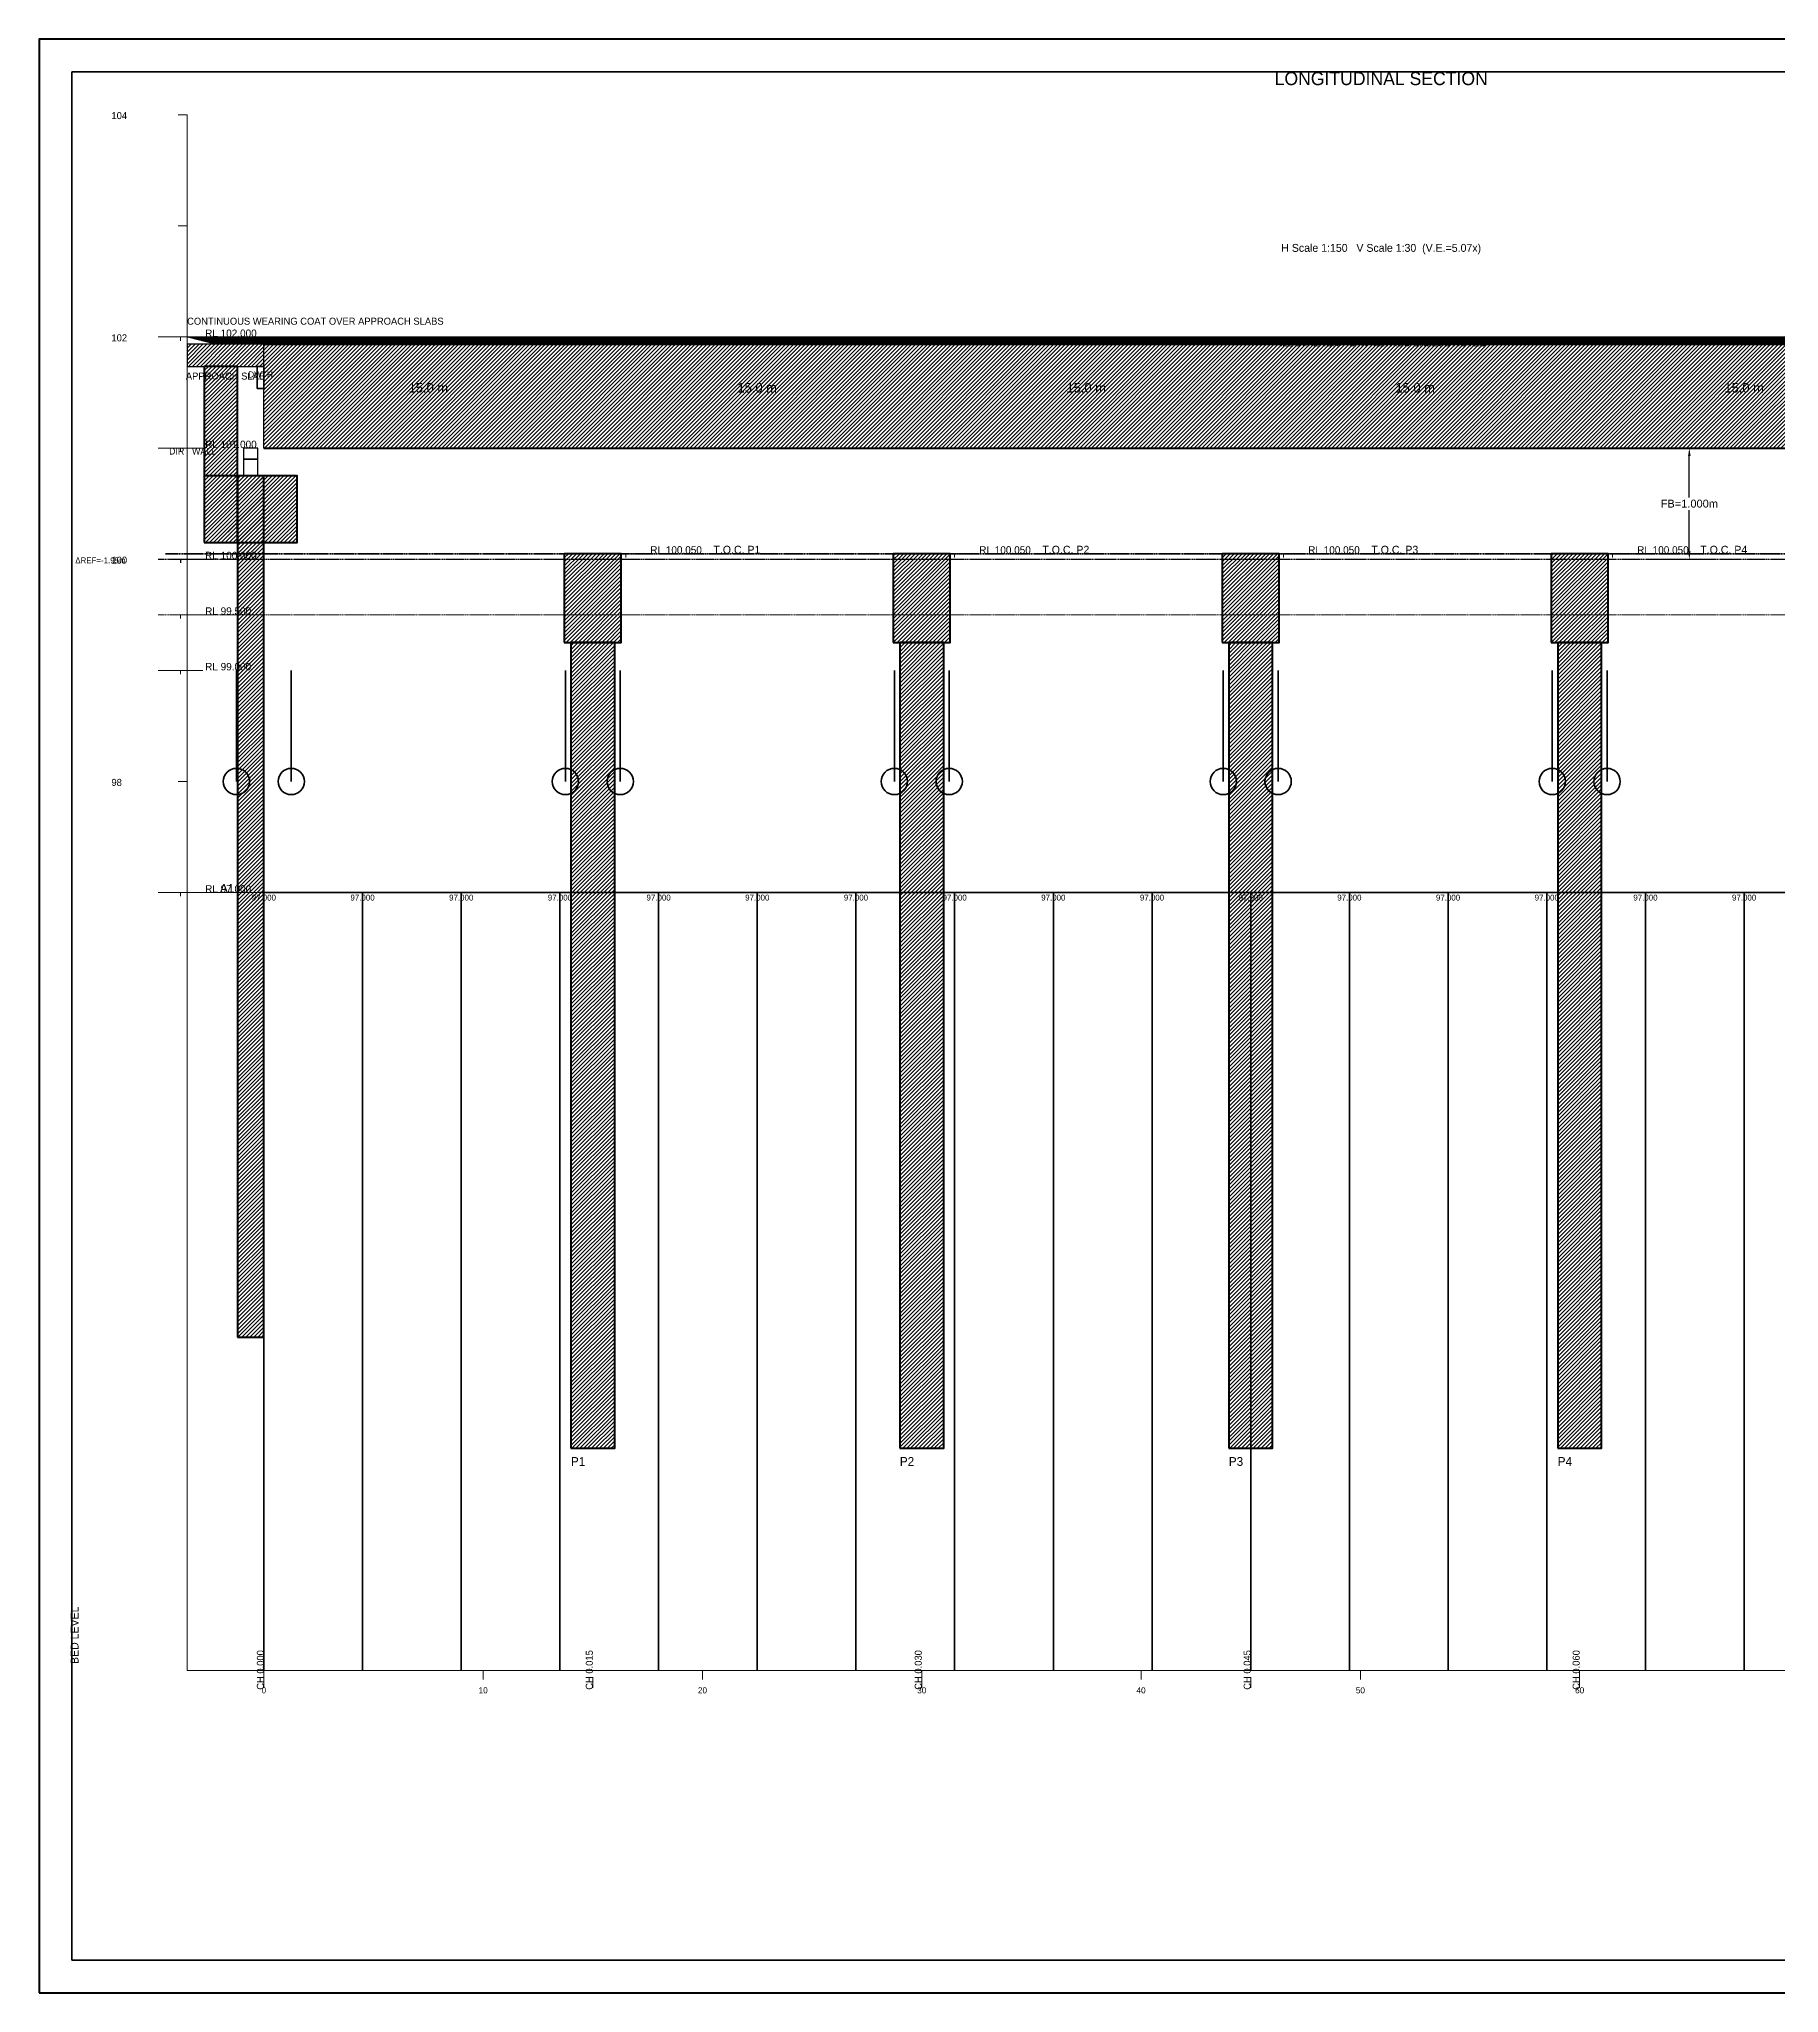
# Model space of a CAD drawing. Header units: metres. Extents: x 0 to 841, y 0 to 594.
# Drawn here: x 0 to 529, y 0 to 594 of the extents above; entities that cross this region are included whole.
import ezdxf
from ezdxf.enums import TextEntityAlignment as Align

# ---------------------------------------------------------------- set-up
doc = ezdxf.new("R2010")
doc.units = ezdxf.units.M
doc.linetypes.add('DASHED', pattern=[0.5, 0.375, -0.125])
doc.linetypes.add('DASHED2', pattern=[0.25, 0.1875, -0.0625])
for name, color, linetype, lineweight in [('ABUT-PROF', 4, 'Continuous', 50), ('BORDER-INNER', 7, 'Continuous', 35), ('BORDER-OUTER', 7, 'Continuous', 70), ('CIVIL-CHAINAGE', 7, 'Continuous', 18), ('CIVIL-GROUND', 3, 'Continuous', 35), ('CIVIL-HFL', 5, 'DASHED', 25), ('CIVIL-LWL', 4, 'DASHED', 18), ('CIVIL-ROAD', 7, 'Continuous', 25), ('CIVIL-SCOUR', 1, 'DASHED2', 18), ('DIM-CHAINAGE', 3, 'Continuous', 18), ('DIM-LEVEL', 3, 'Continuous', 18), ('DIM-LINEAR', 3, 'Continuous', 18), ('FOUND-PILE', 4, 'Continuous', 35), ('STRUC-HATCHING', 8, 'Continuous', 18), ('STRUC-SECTION', 2, 'Continuous', 35), ('SUB-ABUT', 3, 'Continuous', 35), ('SUB-BEARING', 5, 'Continuous', 25), ('SUB-DIRT-WALL', 3, 'Continuous', 35), ('SUB-PIER', 2, 'Continuous', 35), ('SUPER-DECK', 2, 'Continuous', 50), ('SUPER-WEARING', 8, 'Continuous', 25), ('TEXT-GENERAL', 7, 'Continuous', 18), ('TEXT-HEADER', 7, 'Continuous', 25), ('TEXT-LEVEL', 5, 'Continuous', 18), ('TEXT-SPEC', 7, 'Continuous', 13)]:
    doc.layers.add(name, color=color, linetype=linetype, lineweight=lineweight)
doc.styles.add('BRIDGE_STD', font='Arial.ttf')
doc.dimstyles.new('pmb100', dxfattribs={"dimtxt": 2.5, "dimasz": 0.9375, "dimexe": 2.5, "dimexo": 2.5, "dimtad": 0, "dimtih": 1, "dimdec": 0, "dimtxsty": 'BRIDGE_STD', "dimcen": 2.5, "dimazin": 3, "dimtfac": 1, "dimtmove": 0, "dimatfit": 3})

msp = doc.modelspace()

# ---------------------------------------------------------------- hatches: boundary and pattern name
at = {"layer": 'STRUC-HATCHING'}
h = msp.add_hatch(dxfattribs=at)
h.set_pattern_fill('ANSI31', scale=0.266667)
h.paths.add_polyline_path([(45, 494.48), (68.33, 494.48), (68.33, 501.23), (45, 501.23)])
h = msp.add_hatch(dxfattribs=at)
h.set_pattern_fill('ANSI31', scale=0.2666667)
h.paths.add_polyline_path([(68.33, 469.64), (668.33, 469.64), (668.33, 501.23), (68.33, 501.23)])
h = msp.add_hatch(dxfattribs=at)
h.set_pattern_fill('ANSI31', scale=0.266667)
h.paths.add_polyline_path([(50.2, 440.93), (60.33, 440.93), (60.33, 494.48), (50.2, 494.48)])
h = msp.add_hatch(dxfattribs=at)
h.set_pattern_fill('ANSI31', scale=0.266667)
h.paths.add_polyline_path([(50.2, 440.93), (78.47, 440.93), (78.47, 461.2), (50.2, 461.2)])
h = msp.add_hatch(dxfattribs=at)
h.set_pattern_fill('ANSI31', scale=0.266667)
h.paths.add_polyline_path([(60.33, 199.36), (68.33, 199.36), (68.33, 461.2), (60.33, 461.2)])
h = msp.add_hatch(dxfattribs=at)
h.set_pattern_fill('ANSI31', scale=0.266667)
h.paths.add_polyline_path([(159.67, 410.52), (177, 410.52), (177, 437.55), (159.67, 437.55)])
h = msp.add_hatch(dxfattribs=at)
h.set_pattern_fill('ANSI31', scale=0.266667)
h.paths.add_polyline_path([(259.67, 410.52), (277, 410.52), (277, 437.55), (259.67, 437.55)])
h = msp.add_hatch(dxfattribs=at)
h.set_pattern_fill('ANSI31', scale=0.266667)
h.paths.add_polyline_path([(359.67, 410.52), (377, 410.52), (377, 437.55), (359.67, 437.55)])
h = msp.add_hatch(dxfattribs=at)
h.set_pattern_fill('ANSI31', scale=0.266667)
h.paths.add_polyline_path([(459.67, 410.52), (477, 410.52), (477, 437.55), (459.67, 437.55)])
h = msp.add_hatch(dxfattribs=at)
h.set_pattern_fill('ANSI31', scale=0.266667)
h.paths.add_polyline_path([(161.67, 165.57), (175, 165.57), (175, 410.52), (161.67, 410.52)])
h = msp.add_hatch(dxfattribs=at)
h.set_pattern_fill('ANSI31', scale=0.266667)
h.paths.add_polyline_path([(261.67, 165.57), (275, 165.57), (275, 410.52), (261.67, 410.52)])
h = msp.add_hatch(dxfattribs=at)
h.set_pattern_fill('ANSI31', scale=0.266667)
h.paths.add_polyline_path([(361.67, 165.57), (375, 165.57), (375, 410.52), (361.67, 410.52)])
h = msp.add_hatch(dxfattribs=at)
h.set_pattern_fill('ANSI31', scale=0.266667)
h.paths.add_polyline_path([(461.67, 165.57), (475, 165.57), (475, 410.52), (461.67, 410.52)])
at = {"layer": 'SUPER-WEARING'}
h = msp.add_hatch(dxfattribs=at)
h.set_pattern_fill('SOLID')
h.paths.add_polyline_path([(45, 503.43), (691.67, 503.43), (683, 501.23), (53.67, 501.23)])

# ---------------------------------------------------------------- linework, layer by layer
at = {"layer": 'ABUT-PROF', "lineweight": 35}
msp.add_lwpolyline([(66.33, 487.72), (68.33, 487.72), (68.33, 494.48), (66.33, 494.48), (66.33, 487.72)], dxfattribs=at)
at = {"layer": 'BORDER-INNER'}
msp.add_lwpolyline([(10, 10), (831, 10), (831, 584), (10, 584), (10, 10)], dxfattribs=at)
at = {"layer": 'BORDER-OUTER'}
msp.add_lwpolyline([(0, 0), (841, 0), (841, 594), (0, 594), (0, 0)], dxfattribs=at)
at = {"layer": 'CIVIL-CHAINAGE'}
for p, q in [((45, 98), (668.33, 98)), ((68.33, 98), (68.33, 95.33)), ((68.33, 96), (68.33, 92.8)), ((135, 98), (135, 95.33)), ((168.33, 96), (168.33, 92.8)), ((201.67, 98), (201.67, 95.33)), ((268.33, 98), (268.33, 95.33)), ((268.33, 96), (268.33, 92.8)), ((335, 98), (335, 95.33)), ((368.33, 96), (368.33, 92.8)), ((401.67, 98), (401.67, 95.33)), ((468.33, 98), (468.33, 95.33)), ((468.33, 96), (468.33, 92.8))]:
    msp.add_line(p, q, dxfattribs=at)
at = {"layer": 'CIVIL-GROUND', "color": 3}
for p, q in [((67, 334.5), (69.67, 334.5)), ((97, 334.5), (99.67, 334.5)), ((127, 334.5), (129.67, 334.5)), ((157, 334.5), (159.67, 334.5)), ((187, 334.5), (189.67, 334.5)), ((217, 334.5), (219.67, 334.5)), ((247, 334.5), (249.67, 334.5)), ((277, 334.5), (279.67, 334.5)), ((307, 334.5), (309.67, 334.5)), ((337, 334.5), (339.67, 334.5)), ((367, 334.5), (369.67, 334.5)), ((397, 334.5), (399.67, 334.5)), ((427, 334.5), (429.67, 334.5)), ((457, 334.5), (459.67, 334.5)), ((487, 334.5), (489.67, 334.5)), ((517, 334.5), (519.67, 334.5))]:
    msp.add_line(p, q, dxfattribs=at)
at = {"layer": 'CIVIL-GROUND', "color": 8, "linetype": 'DASHED2'}
for p, q in [((68.33, 334.5), (68.33, 98)), ((98.33, 334.5), (98.33, 98)), ((128.33, 334.5), (128.33, 98)), ((158.33, 334.5), (158.33, 98)), ((188.33, 334.5), (188.33, 98)), ((218.33, 334.5), (218.33, 98)), ((248.33, 334.5), (248.33, 98)), ((278.33, 334.5), (278.33, 98)), ((308.33, 334.5), (308.33, 98)), ((338.33, 334.5), (338.33, 98)), ((368.33, 334.5), (368.33, 98)), ((398.33, 334.5), (398.33, 98)), ((428.33, 334.5), (428.33, 98)), ((458.33, 334.5), (458.33, 98)), ((488.33, 334.5), (488.33, 98)), ((518.33, 334.5), (518.33, 98))]:
    msp.add_line(p, q, dxfattribs=at)
at = {"layer": 'CIVIL-GROUND', "color": 3}
msp.add_lwpolyline([(68.33, 334.5), (98.33, 334.5), (128.33, 334.5), (158.33, 334.5), (188.33, 334.5), (218.33, 334.5), (248.33, 334.5), (278.33, 334.5), (308.33, 334.5), (338.33, 334.5), (368.33, 334.5), (398.33, 334.5), (428.33, 334.5), (458.33, 334.5), (488.33, 334.5), (518.33, 334.5), (548.33, 334.5), (578.33, 334.5), (608.33, 334.5), (638.33, 334.5), (668.33, 334.5)], dxfattribs=at)
at = {"layer": 'CIVIL-HFL'}
for p, q in [((36.2, 435.86), (49.8, 435.86)), ((43, 435.86), (43, 434.72))]:
    msp.add_line(p, q, dxfattribs=at)
at = {"layer": 'CIVIL-HFL', "color": 5}
msp.add_line((45, 435.86), (668.33, 435.86), dxfattribs=at)
at = {"layer": 'CIVIL-LWL'}
for p, q in [((36.2, 418.96), (49.8, 418.96)), ((43, 418.96), (43, 417.83))]:
    msp.add_line(p, q, dxfattribs=at)
at = {"layer": 'CIVIL-LWL', "color": 4}
msp.add_line((45, 418.96), (668.33, 418.96), dxfattribs=at)
at = {"layer": 'CIVIL-ROAD', "lineweight": 25}
msp.add_lwpolyline([(45, 494.48), (68.33, 494.48), (68.33, 501.23), (45, 501.23), (45, 494.48)], dxfattribs=at)
at = {"layer": 'CIVIL-SCOUR'}
for p, q in [((36.2, 334.5), (49.8, 334.5)), ((43, 334.5), (43, 333.37))]:
    msp.add_line(p, q, dxfattribs=at)
at = {"layer": 'CIVIL-SCOUR', "color": 1}
msp.add_line((45, 334.5), (668.33, 334.5), dxfattribs=at)
at = {"layer": 'DIM-LEVEL'}
for p, q in [((42.33, 571), (45, 571)), ((45, 98), (45, 571)), ((42.33, 537.21), (45, 537.21)), ((36.2, 503.43), (49.8, 503.43)), ((42.33, 503.43), (45, 503.43)), ((43, 503.43), (43, 502.3)), ((36.2, 469.64), (49.8, 469.64)), ((42.33, 469.64), (45, 469.64)), ((43, 469.64), (43, 468.51)), ((39.67, 435.86), (45, 435.86)), ((171.53, 437.55), (185.13, 437.55)), ((178.33, 437.55), (178.33, 436.41)), ((271.53, 437.55), (285.13, 437.55)), ((278.33, 437.55), (278.33, 436.41)), ((371.53, 437.55), (385.13, 437.55)), ((378.33, 437.55), (378.33, 436.41)), ((471.53, 437.55), (485.13, 437.55)), ((478.33, 437.55), (478.33, 436.41)), ((36.2, 402.07), (49.8, 402.07)), ((42.33, 402.07), (45, 402.07)), ((43, 402.07), (43, 400.94)), ((42.33, 368.29), (45, 368.29))]:
    msp.add_line(p, q, dxfattribs=at)
at = {"layer": 'FOUND-PILE', "lineweight": 35}
for p, q in [((60, 368.29), (60, 402.07)), ((76.67, 368.29), (76.67, 402.07)), ((160, 368.29), (160, 402.07)), ((176.67, 368.29), (176.67, 402.07)), ((260, 368.29), (260, 402.07)), ((276.67, 368.29), (276.67, 402.07)), ((360, 368.29), (360, 402.07)), ((376.67, 368.29), (376.67, 402.07)), ((460, 368.29), (460, 402.07)), ((476.67, 368.29), (476.67, 402.07))]:
    msp.add_line(p, q, dxfattribs=at)
at = {"layer": 'FOUND-PILE'}
for centre in [(60, 368.29), (76.67, 368.29), (160, 368.29), (176.67, 368.29), (260, 368.29), (276.67, 368.29), (360, 368.29), (376.67, 368.29), (460, 368.29), (476.67, 368.29)]:
    msp.add_circle(centre, 4, dxfattribs=at)
at = {"layer": 'STRUC-SECTION', "color": 8, "linetype": 'DASHED'}
for p in [(188.33, 437.55), (288.33, 437.55), (388.33, 437.55), (488.33, 437.55), (588.33, 437.55)]:
    msp.add_line(p, (38.33, 437.55), dxfattribs=at)
at = {"layer": 'SUB-ABUT', "lineweight": 30}
msp.add_lwpolyline([(62.13, 461.2), (66.53, 461.2), (66.53, 466.26), (62.13, 466.26), (62.13, 461.2)], dxfattribs=at)
at = {"layer": 'SUB-ABUT', "lineweight": 40}
for points in [[(50.2, 440.93), (78.47, 440.93), (78.47, 461.2), (50.2, 461.2), (50.2, 440.93)], [(60.33, 199.36), (68.33, 199.36), (68.33, 461.2), (60.33, 461.2), (60.33, 199.36)]]:
    msp.add_lwpolyline(points, dxfattribs=at)
at = {"layer": 'SUB-BEARING', "lineweight": 30}
msp.add_lwpolyline([(62.13, 466.26), (66.53, 466.26), (66.53, 469.64), (62.13, 469.64), (62.13, 466.26)], dxfattribs=at)
at = {"layer": 'SUB-DIRT-WALL', "lineweight": 40}
msp.add_lwpolyline([(50.2, 440.93), (60.33, 440.93), (60.33, 494.48), (50.2, 494.48), (50.2, 440.93)], dxfattribs=at)
at = {"layer": 'SUB-PIER', "lineweight": 40}
for points in [[(159.67, 410.52), (177, 410.52), (177, 437.55), (159.67, 437.55), (159.67, 410.52)], [(259.67, 410.52), (277, 410.52), (277, 437.55), (259.67, 437.55), (259.67, 410.52)], [(359.67, 410.52), (377, 410.52), (377, 437.55), (359.67, 437.55), (359.67, 410.52)], [(459.67, 410.52), (477, 410.52), (477, 437.55), (459.67, 437.55), (459.67, 410.52)], [(161.67, 165.57), (175, 165.57), (175, 410.52), (161.67, 410.52), (161.67, 165.57)], [(261.67, 165.57), (275, 165.57), (275, 410.52), (261.67, 410.52), (261.67, 165.57)], [(361.67, 165.57), (375, 165.57), (375, 410.52), (361.67, 410.52), (361.67, 165.57)], [(461.67, 165.57), (475, 165.57), (475, 410.52), (461.67, 410.52), (461.67, 165.57)]]:
    msp.add_lwpolyline(points, dxfattribs=at)
at = {"layer": 'SUPER-DECK'}
for p, q in [((68.33, 501.23), (668.33, 501.23)), ((68.33, 469.64), (668.33, 469.64))]:
    msp.add_line(p, q, dxfattribs=at)
at = {"layer": 'SUPER-DECK', "lineweight": 25}
msp.add_line((68.33, 469.64), (68.33, 501.23), dxfattribs=at)
at = {"layer": 'SUPER-WEARING', "lineweight": 25}
msp.add_lwpolyline([(45, 503.43), (691.67, 503.43), (683, 501.23), (53.67, 501.23), (45, 503.43)], dxfattribs=at)

# ---------------------------------------------------------------- texts
at = {"layer": 'DIM-CHAINAGE'}
for s, p in [('CH 0.000', (68.33, 92.16)), ('CH 0.015', (168.33, 92.16)), ('CH 0.030', (268.33, 92.16)), ('CH 0.045', (368.33, 92.16)), ('CH 0.060', (468.33, 92.16))]:
    msp.add_text(s, height=2.133, rotation=90, dxfattribs=at).set_placement(p)
at = {"layer": 'TEXT-GENERAL'}
for p in [(118.33, 486.54), (218.33, 486.54), (318.33, 486.54), (418.33, 486.54), (518.33, 486.54)]:
    msp.add_text('15.0 m', height=2.933, dxfattribs=at).set_placement(p, align=Align.CENTER)
for s, p in [('A1', (55, 334.5)), ('P1', (161.67, 160.24)), ('P2', (261.67, 160.24)), ('P3', (361.67, 160.24)), ('P4', (461.67, 160.24))]:
    msp.add_text(s, height=2.667, dxfattribs=at).set_placement(p)
at = {"layer": 'TEXT-HEADER'}
msp.add_text('LONGITUDINAL SECTION', height=4, dxfattribs=at).set_placement((408, 580), align=Align.CENTER)
for s, p in [('T.O.C. P1', (205, 437.55)), ('T.O.C. P2', (305, 437.55)), ('T.O.C. P3', (405, 437.55)), ('T.O.C. P4', (505, 437.55))]:
    msp.add_text(s, height=2.4, dxfattribs=at).set_placement(p)
at = {"layer": 'TEXT-LEVEL'}
for s, height, p in [('104', 2.133, (22, 569.67)), ('RL 102.000', 2.267, (50.48, 503.43)), ('102', 2.133, (22, 502.1)), ('RL 101.000', 2.267, (50.48, 469.64)), ('RL 100.050', 2.267, (185.81, 437.55)), ('RL 100.050', 2.267, (285.81, 437.55)), ('RL 100.050', 2.267, (385.81, 437.55)), ('RL 100.050', 2.267, (485.81, 437.55)), ('100', 2.133, (22, 434.52)), ('RL 100.000', 2.267, (50.48, 435.86)), ('RL 99.500', 2.267, (50.48, 418.96)), ('RL 99.000', 2.267, (50.48, 402.07)), ('98', 2.133, (22, 366.95)), ('RL 97.000', 2.267, (50.48, 334.5))]:
    msp.add_text(s, height=height, dxfattribs=at).set_placement(p)
at = {"layer": 'TEXT-LEVEL', "color": 8}
for p in [(68.33, 332.1), (98.33, 332.1), (128.33, 332.1), (158.33, 332.1), (188.33, 332.1), (218.33, 332.1), (248.33, 332.1), (278.33, 332.1), (308.33, 332.1), (338.33, 332.1), (368.33, 332.1), (398.33, 332.1), (428.33, 332.1), (458.33, 332.1), (488.33, 332.1), (518.33, 332.1)]:
    msp.add_text('97.000', height=1.8, dxfattribs=at).set_placement(p, align=Align.CENTER)
at = {"layer": 'TEXT-LEVEL'}
msp.add_text('BED LEVEL', height=2.4, rotation=90, dxfattribs=at).set_placement((12, 100))
for s, height, p in [('0', 1.87, (68.33, 91.07)), ('10', 1.867, (135, 91.07)), ('20', 1.867, (201.67, 91.07)), ('30', 1.867, (268.33, 91.07)), ('40', 1.867, (335, 91.07)), ('50', 1.867, (401.67, 91.07)), ('60', 1.867, (468.33, 91.07))]:
    msp.add_text(s, height=height, dxfattribs=at).set_placement(p, align=Align.CENTER)
at = {"layer": 'TEXT-SPEC'}
for s, height, p in [('H Scale 1:150   V Scale 1:30  (V.E.=5.07x)', 2.4, (408, 529.32)), ('APPROACH SLAB', 2.1333, (56.67, 490.48))]:
    msp.add_text(s, height=height, dxfattribs=at).set_placement(p, align=Align.CENTER)
at = {"layer": 'TEXT-SPEC', "color": 8}
for s, height, p in [('CONTINUOUS WEARING COAT OVER APPROACH SLABS', 2.1333, (45, 507.16)), ('ΔREF=-1.95m', 1.8, (11, 434.61)), ('ΔREF=-1.95m', 1.8, (11, 434.61)), ('ΔREF=-1.95m', 1.8, (11, 434.61)), ('ΔREF=-1.95m', 1.8, (11, 434.61)), ('ΔREF=-1.95m', 1.8, (11, 434.61))]:
    msp.add_text(s, height=height, dxfattribs=at).set_placement(p)
msp.add_text('ALL DIMENSIONS IN METRES UNLESS NOTED', height=2.16, dxfattribs=at).set_placement((408, 500.6), align=Align.CENTER)
at = {"layer": 'TEXT-SPEC', "color": 4}
msp.add_text('DWTH', height=1.867, dxfattribs=at).set_placement((67.33, 491.1), align=Align.CENTER)
at = {"layer": 'TEXT-SPEC'}
msp.add_text('DIRT WALL', height=2, dxfattribs=at).set_placement((39.53, 467.7))

# ---------------------------------------------------------------- dimensions: what is measured, and where the dimension line sits
at = {"layer": 'DIM-LINEAR'}
msp.add_linear_dim(base=(501.67, 435.86), p1=(488.33, 435.86), p2=(488.33, 469.64), angle=90, text='FB=1.000m', dimstyle='pmb100', override={"dimtxt": 2.4, "dimasz": 2.4, "dimgap": 0.96, "dimclrt": 3}, dxfattribs=at).render()

doc.saveas('drawing.dxf')
